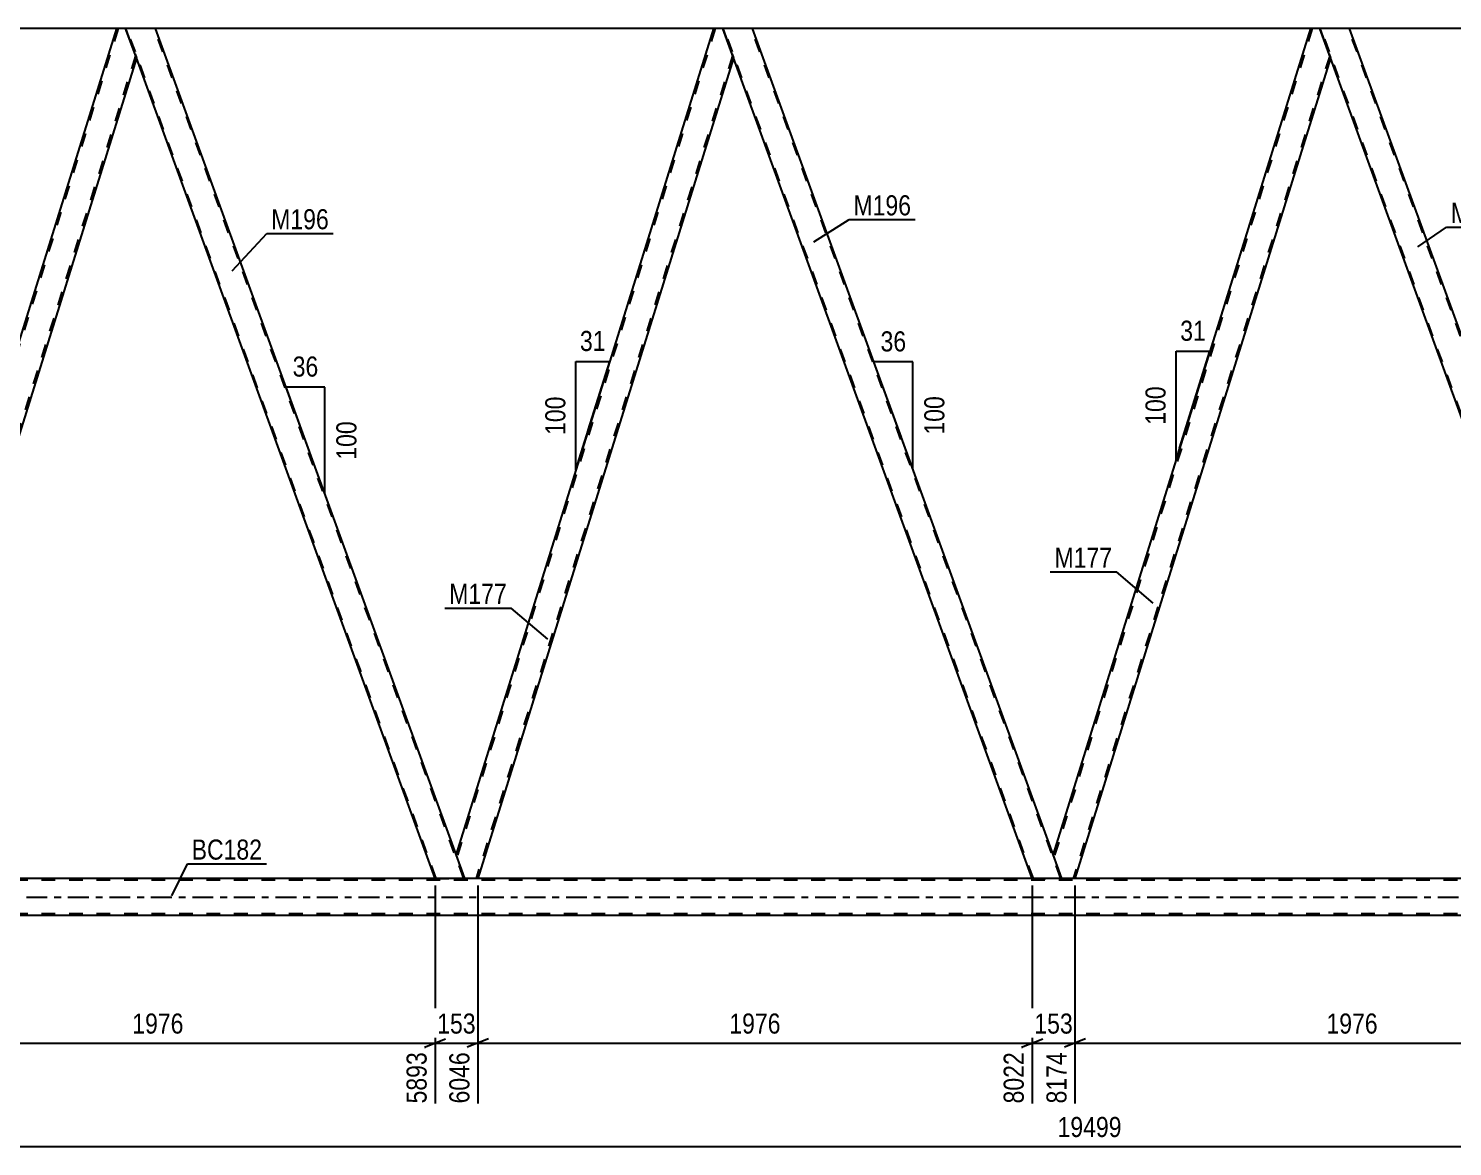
# Model space of a CAD drawing. Header units: millimetres. Extents: x 0 to 841, y 0 to 594.
# Drawn here: x 273 to 476, y 297.2 to 456.6 of the extents above; entities that cross this region are included whole.
import ezdxf

# ---------------------------------------------------------------- set-up
doc = ezdxf.new("R2010")
doc.units = ezdxf.units.MM
doc.linetypes.add('DXK_LINE_DOT2', pattern=[3.9198, 1.9599, -1.9599])
doc.linetypes.add('DXK_LINE_DOT3', pattern=[5.9187, 2.979, -0.9799, 0.9799, -0.9799])
doc.styles.add('Arial Narrow', font='ARIALN.TTF', dxfattribs={"height": 0.2})

# ---------------------------------------------------------------- blocks, each defined once
blk = doc.blocks.new('Part-814748373-3112 - 3007')
at = {"color": 2, "linetype": 'Continuous'}
for p, q in [((370.64, 456.64), (333.94, 338.89)), ((371.96, 456.64), (370.64, 456.64)), ((373.49, 452.44), (371.96, 456.64)), ((373.5, 452.39), (337.04, 335.42)), ((335.2, 335.42), (333.95, 338.84))]:
    blk.add_line(p, q, dxfattribs=at)
at = {"color": 7, "linetype": 'DXK_LINE_DOT2'}
for p, q in [((370.89, 456.64), (334.07, 338.52)), ((373.37, 452.76), (336.79, 335.42)), ((373.5, 452.39), (373.49, 452.44)), ((373.5, 452.39), (373.49, 452.44)), ((333.94, 338.89), (333.95, 338.84)), ((337.04, 335.42), (335.2, 335.42))]:
    blk.add_line(p, q, dxfattribs=at)
blk = doc.blocks.new('Part-814748373-3117 - 3007')
at = {"color": 2, "linetype": 'Continuous'}
for p, q in [((376.21, 456.64), (371.96, 456.64)), ((419.09, 338.84), (376.21, 456.64)), ((416.08, 335.42), (373.49, 452.44))]:
    blk.add_line(p, q, dxfattribs=at)
at = {"color": 7, "linetype": 'DXK_LINE_DOT2'}
for p, q in [((371.96, 456.64), (373.49, 452.44)), ((416.25, 335.42), (372.13, 456.64)), ((420.16, 335.42), (376.04, 456.64)), ((420.33, 335.42), (419.09, 338.84)), ((416.08, 335.42), (420.33, 335.42))]:
    blk.add_line(p, q, dxfattribs=at)
blk = doc.blocks.new('Part-814748373-3378 - 3007')
at = {"color": 2, "linetype": 'Continuous'}
for p, q in [((291.08, 456.64), (286.82, 456.64)), ((333.95, 338.84), (291.08, 456.64)), ((330.94, 335.42), (288.35, 452.44))]:
    blk.add_line(p, q, dxfattribs=at)
at = {"color": 7, "linetype": 'DXK_LINE_DOT2'}
for p, q in [((286.82, 456.64), (288.35, 452.44)), ((331.11, 335.42), (286.99, 456.64)), ((335.03, 335.42), (290.91, 456.64)), ((335.2, 335.42), (333.95, 338.84)), ((330.94, 335.42), (335.2, 335.42))]:
    blk.add_line(p, q, dxfattribs=at)
blk = doc.blocks.new('Part-814748373-3262 - 3007')
at = {"color": 7, "linetype": 'DXK_LINE_DOT2'}
for p, q in [((285.76, 456.64), (248.94, 338.52)), ((288.23, 452.76), (251.66, 335.42)), ((288.37, 452.39), (288.35, 452.44)), ((288.37, 452.39), (288.35, 452.44)), ((249.22, 340.24), (248.8, 338.89)), ((253.41, 340.24), (251.91, 335.42)), ((250.07, 335.42), (248.8, 338.89)), ((251.91, 335.42), (250.07, 335.42))]:
    blk.add_line(p, q, dxfattribs=at)
at = {"color": 2, "linetype": 'Continuous'}
for p, q in [((285.5, 456.64), (249.22, 340.24)), ((286.82, 456.64), (285.5, 456.64)), ((288.35, 452.44), (286.82, 456.64)), ((288.37, 452.39), (253.41, 340.24))]:
    blk.add_line(p, q, dxfattribs=at)
blk = doc.blocks.new('Part-814748373-3285 - 3007')
at = {"color": 7, "linetype": 'DXK_LINE_DOT2'}
for p, q in [((782.45, 335.18), (106.95, 335.18)), ((782.45, 330.38), (106.95, 330.38))]:
    blk.add_line(p, q, dxfattribs=at)
at = {"color": 2, "linetype": 'Continuous'}
for p, q in [((496.75, 335.42), (256.55, 335.42)), ((496.75, 330.14), (256.55, 330.14))]:
    blk.add_line(p, q, dxfattribs=at)
at = {"color": 7, "linetype": 'DXK_LINE_DOT3'}
blk.add_line((106.95, 332.78), (782.45, 332.78), dxfattribs=at)
blk = doc.blocks.new('Part-814748373-3358 - 3007')
at = {"color": 2, "linetype": 'Continuous'}
for p, q in [((455.77, 456.64), (419.07, 338.89)), ((457.09, 456.64), (455.77, 456.64)), ((458.62, 452.44), (457.09, 456.64)), ((458.64, 452.39), (422.18, 335.42)), ((420.33, 335.42), (419.09, 338.84))]:
    blk.add_line(p, q, dxfattribs=at)
at = {"color": 7, "linetype": 'DXK_LINE_DOT2'}
for p, q in [((456.02, 456.64), (419.21, 338.52)), ((458.5, 452.76), (421.93, 335.42)), ((458.64, 452.39), (458.62, 452.44)), ((458.64, 452.39), (458.62, 452.44)), ((419.07, 338.89), (419.09, 338.84)), ((422.18, 335.42), (420.33, 335.42))]:
    blk.add_line(p, q, dxfattribs=at)
blk = doc.blocks.new('Part-814748373-3316 - 3007')
at = {"color": 2, "linetype": 'Continuous'}
for p, q in [((285.5, 456.64), (205.94, 456.64)), ((370.64, 456.64), (291.08, 456.64)), ((455.77, 456.64), (376.21, 456.64)), ((540.91, 456.64), (461.35, 456.64))]:
    blk.add_line(p, q, dxfattribs=at)
at = {"color": 7, "linetype": 'DXK_LINE_DOT2'}
for p, q in [((291.08, 456.64), (285.5, 456.64)), ((376.21, 456.64), (370.64, 456.64)), ((461.35, 456.64), (455.77, 456.64))]:
    blk.add_line(p, q, dxfattribs=at)
blk = doc.blocks.new('Part-814748373-3363 - 3007')
at = {"color": 2, "linetype": 'Continuous'}
for p, q in [((461.35, 456.64), (457.09, 456.64)), ((503.72, 340.24), (461.35, 456.64)), ((499.46, 340.24), (458.62, 452.44))]:
    blk.add_line(p, q, dxfattribs=at)
at = {"color": 7, "linetype": 'DXK_LINE_DOT2'}
for p, q in [((457.09, 456.64), (458.62, 452.44)), ((501.38, 335.42), (457.26, 456.64)), ((505.3, 335.42), (461.18, 456.64)), ((501.21, 335.42), (499.46, 340.24)), ((505.47, 335.42), (503.72, 340.24)), ((505.47, 335.42), (501.21, 335.42))]:
    blk.add_line(p, q, dxfattribs=at)
blk = doc.blocks.new('StraightDimension-814748373-3992 - 3007')
at = {"color": 7, "linetype": 'Continuous'}
blk.add_line((55.22, 297.21), (793.31, 297.21), dxfattribs=at)
at = {"color": 0}
blk.add_wipeout([(429.44, 297.96), (429.44, 302.16), (419.1, 302.16), (419.1, 297.96)], dxfattribs=at)
at = {"color": 3, "style": 'Arial Narrow'}
blk.add_text('19499', height=2.863, dxfattribs=at).set_placement((419.7, 298.56))
blk = doc.blocks.new('AngleDimension-814748373-4601 - 3007')
at = {"color": 7, "linetype": 'Continuous'}
for p, q in [((351.02, 409.15), (355.84, 409.15)), ((351.02, 393.69), (355.84, 409.15)), ((351.02, 393.69), (351.02, 409.15)), ((352.78, 399.34), (355.84, 409.15))]:
    blk.add_line(p, q, dxfattribs=at)
at = {"color": 0}
for points in [[(355.85, 410.05), (355.85, 414.25), (351, 414.25), (351, 410.05)], [(350.12, 404.76), (345.92, 404.76), (345.92, 398.08), (350.12, 398.08)]]:
    blk.add_wipeout(points, dxfattribs=at)
at = {"color": 3, "style": 'Arial Narrow'}
blk.add_text('31', height=2.863, dxfattribs=at).set_placement((351.6, 410.65))
blk.add_text('100', height=2.863, rotation=90.0002, dxfattribs=at).set_placement((349.52, 398.68))
blk = doc.blocks.new('AngleDimension-814748373-3536 - 3007')
at = {"color": 7, "linetype": 'Continuous'}
for p, q in [((436.6, 410.61), (441.42, 410.61)), ((436.6, 395.14), (441.42, 410.61)), ((436.6, 395.14), (436.6, 410.61)), ((437.11, 396.77), (441.42, 410.61))]:
    blk.add_line(p, q, dxfattribs=at)
at = {"color": 0}
for points in [[(441.44, 411.51), (441.44, 415.71), (436.59, 415.71), (436.59, 411.51)], [(435.7, 406.22), (431.5, 406.22), (431.5, 399.53), (435.7, 399.53)]]:
    blk.add_wipeout(points, dxfattribs=at)
at = {"color": 3, "style": 'Arial Narrow'}
blk.add_text('31', height=2.863, dxfattribs=at).set_placement((437.19, 412.11))
blk.add_text('100', height=2.863, rotation=90.0002, dxfattribs=at).set_placement((435.1, 400.13))
blk = doc.blocks.new('StraightDimension-814748373-3705 - 3007')
at = {"color": 7, "linetype": 'Continuous'}
for p, q in [((251.91, 334.42), (251.91, 303.35)), ((330.94, 334.42), (330.94, 303.35)), ((253.41, 312.56), (250.41, 311.36)), ((251.91, 311.96), (330.94, 311.96)), ((329.44, 311.36), (332.44, 312.56))]:
    blk.add_line(p, q, dxfattribs=at)
at = {"color": 0}
blk.add_wipeout([(295.68, 312.71), (295.68, 316.91), (287.17, 316.91), (287.17, 312.71)], dxfattribs=at)
at = {"color": 0, "linetype": 'Continuous'}
blk.add_wipeout([(330.34, 311.26), (326.14, 311.26), (326.14, 302.75), (330.34, 302.75)], dxfattribs=at)
at = {"color": 3, "style": 'Arial Narrow'}
blk.add_text('1976', height=2.863, dxfattribs=at).set_placement((287.77, 313.31))
at = {"color": 3, "linetype": 'Continuous', "style": 'Arial Narrow'}
blk.add_text('5893', height=2.863, rotation=90.0002, dxfattribs=at).set_placement((329.74, 303.35))
blk = doc.blocks.new('StraightDimension-814748373-3724 - 3007')
at = {"color": 7, "linetype": 'Continuous'}
for p, q in [((330.94, 334.42), (330.94, 303.35)), ((337.04, 334.42), (337.04, 303.35)), ((329.44, 311.36), (332.44, 312.56)), ((330.94, 311.96), (337.04, 311.96)), ((338.54, 312.56), (335.54, 311.36))]:
    blk.add_line(p, q, dxfattribs=at)
at = {"color": 0}
blk.add_wipeout([(337.34, 312.71), (337.34, 316.91), (330.65, 316.91), (330.65, 312.71)], dxfattribs=at)
at = {"color": 0, "linetype": 'Continuous'}
blk.add_wipeout([(336.44, 311.26), (332.24, 311.26), (332.24, 302.75), (336.44, 302.75)], dxfattribs=at)
at = {"color": 3, "style": 'Arial Narrow'}
blk.add_text('153', height=2.863, dxfattribs=at).set_placement((331.25, 313.31))
at = {"color": 3, "linetype": 'Continuous', "style": 'Arial Narrow'}
blk.add_text('6046', height=2.863, rotation=90.0002, dxfattribs=at).set_placement((335.84, 303.35))
blk = doc.blocks.new('StraightDimension-814748373-3743 - 3007')
at = {"color": 7, "linetype": 'Continuous'}
for p, q in [((337.04, 334.42), (337.04, 303.35)), ((416.08, 334.42), (416.08, 303.35)), ((338.54, 312.56), (335.54, 311.36)), ((337.04, 311.96), (416.08, 311.96)), ((414.58, 311.36), (417.58, 312.56))]:
    blk.add_line(p, q, dxfattribs=at)
at = {"color": 0}
blk.add_wipeout([(380.82, 312.71), (380.82, 316.91), (372.3, 316.91), (372.3, 312.71)], dxfattribs=at)
at = {"color": 0, "linetype": 'Continuous'}
blk.add_wipeout([(415.48, 311.26), (411.28, 311.26), (411.28, 302.75), (415.48, 302.75)], dxfattribs=at)
at = {"color": 3, "style": 'Arial Narrow'}
blk.add_text('1976', height=2.863, dxfattribs=at).set_placement((372.9, 313.31))
at = {"color": 3, "linetype": 'Continuous', "style": 'Arial Narrow'}
blk.add_text('8022', height=2.863, rotation=90.0002, dxfattribs=at).set_placement((414.88, 303.35))
blk = doc.blocks.new('AngleDimension-814748373-10787 - 3007')
at = {"color": 7, "linetype": 'Continuous'}
for p, q in [((397.45, 398.3), (393.52, 409.09)), ((399.06, 409.09), (393.52, 409.09)), ((399.06, 393.86), (393.52, 409.09)), ((399.06, 393.86), (399.06, 409.09))]:
    blk.add_line(p, q, dxfattribs=at)
at = {"color": 0}
for points in [[(398.72, 409.99), (398.72, 414.19), (393.86, 414.19), (393.86, 409.99)], [(404.16, 404.82), (399.96, 404.82), (399.96, 398.13), (404.16, 398.13)]]:
    blk.add_wipeout(points, dxfattribs=at)
at = {"color": 3, "style": 'Arial Narrow'}
blk.add_text('36', height=2.863, dxfattribs=at).set_placement((394.46, 410.59))
blk.add_text('100', height=2.863, rotation=90.0002, dxfattribs=at).set_placement((403.56, 398.73))
blk = doc.blocks.new('StraightDimension-814748373-3767 - 3007')
at = {"color": 7, "linetype": 'Continuous'}
for p, q in [((416.08, 334.42), (416.08, 303.35)), ((422.18, 334.42), (422.18, 303.35)), ((414.58, 311.36), (417.58, 312.56)), ((416.08, 311.96), (422.18, 311.96)), ((423.68, 312.56), (420.68, 311.36))]:
    blk.add_line(p, q, dxfattribs=at)
at = {"color": 0}
blk.add_wipeout([(422.47, 312.71), (422.47, 316.91), (415.79, 316.91), (415.79, 312.71)], dxfattribs=at)
at = {"color": 0, "linetype": 'Continuous'}
blk.add_wipeout([(421.58, 311.26), (417.38, 311.26), (417.38, 302.75), (421.58, 302.75)], dxfattribs=at)
at = {"color": 3, "style": 'Arial Narrow'}
blk.add_text('153', height=2.863, dxfattribs=at).set_placement((416.39, 313.31))
at = {"color": 3, "linetype": 'Continuous', "style": 'Arial Narrow'}
blk.add_text('8174', height=2.863, rotation=90.0002, dxfattribs=at).set_placement((420.98, 303.35))
blk = doc.blocks.new('StraightDimension-814748373-3791 - 3007')
at = {"color": 7, "linetype": 'Continuous'}
for p, q in [((422.18, 334.42), (422.18, 303.35)), ((501.21, 334.42), (501.21, 301.52)), ((423.68, 312.56), (420.68, 311.36)), ((422.18, 311.96), (501.21, 311.96)), ((499.71, 311.36), (502.71, 312.56))]:
    blk.add_line(p, q, dxfattribs=at)
at = {"color": 0}
blk.add_wipeout([(465.95, 312.71), (465.95, 316.91), (457.44, 316.91), (457.44, 312.71)], dxfattribs=at)
at = {"color": 0, "linetype": 'Continuous'}
blk.add_wipeout([(500.61, 311.26), (496.41, 311.26), (496.41, 300.92), (500.61, 300.92)], dxfattribs=at)
at = {"color": 3, "style": 'Arial Narrow'}
blk.add_text('1976', height=2.863, dxfattribs=at).set_placement((458.04, 313.31))
at = {"color": 3, "linetype": 'Continuous', "style": 'Arial Narrow'}
blk.add_text('10150', height=2.863, rotation=90.0002, dxfattribs=at).set_placement((500.01, 301.52))
blk = doc.blocks.new('AngleDimension-814748373-10773 - 3007')
at = {"color": 7, "linetype": 'Continuous'}
for p, q in [((312.47, 397.87), (309.69, 405.5)), ((315.23, 405.5), (309.69, 405.5)), ((315.23, 390.28), (309.69, 405.5)), ((315.23, 390.28), (315.23, 405.5))]:
    blk.add_line(p, q, dxfattribs=at)
at = {"color": 0}
for points in [[(314.89, 406.4), (314.89, 410.6), (310.04, 410.6), (310.04, 406.4)], [(320.33, 401.23), (316.13, 401.23), (316.13, 394.55), (320.33, 394.55)]]:
    blk.add_wipeout(points, dxfattribs=at)
at = {"color": 3, "style": 'Arial Narrow'}
blk.add_text('36', height=2.863, dxfattribs=at).set_placement((310.64, 407))
blk.add_text('100', height=2.863, rotation=90.0002, dxfattribs=at).set_placement((319.73, 395.15))
blk = doc.blocks.new('Mark-814748373-3374 - 3007')
at = {"color": 0}
blk.add_wipeout([(315.81, 428.01), (315.81, 431.01), (307.58, 431.01), (307.58, 428.01)], dxfattribs=at)
blk.add_wipeout([(315.81, 428.01), (315.81, 431.01), (307.58, 431.01), (307.58, 428.01)], dxfattribs=at)
at = {"color": 30, "linetype": 'Continuous'}
for p, q in [((302, 422.07), (306.98, 427.41)), ((306.98, 427.41), (316.41, 427.41))]:
    blk.add_line(p, q, dxfattribs=at)
at = {"color": 3, "style": 'Arial Narrow'}
blk.add_text('M196', height=2.863, dxfattribs=at).set_placement((307.58, 428.01))
blk = doc.blocks.new('Mark-814748373-3108 - 3007')
at = {"color": 0}
blk.add_wipeout([(341.19, 374.59), (341.19, 377.59), (332.96, 377.59), (332.96, 374.59)], dxfattribs=at)
blk.add_wipeout([(341.19, 374.59), (341.19, 377.59), (332.96, 377.59), (332.96, 374.59)], dxfattribs=at)
at = {"color": 30, "linetype": 'Continuous'}
for p in [(332.36, 373.99), (347.04, 369.54)]:
    blk.add_line(p, (341.79, 373.99), dxfattribs=at)
at = {"color": 3, "style": 'Arial Narrow'}
blk.add_text('M177', height=2.863, dxfattribs=at).set_placement((332.96, 374.59))
blk = doc.blocks.new('Mark-814748373-3113 - 3007')
at = {"color": 0}
blk.add_wipeout([(398.82, 429.99), (398.82, 432.99), (390.6, 432.99), (390.6, 429.99)], dxfattribs=at)
blk.add_wipeout([(398.82, 429.99), (398.82, 432.99), (390.6, 432.99), (390.6, 429.99)], dxfattribs=at)
at = {"color": 30, "linetype": 'Continuous'}
for p, q in [((384.95, 426.24), (390, 429.39)), ((390, 429.39), (399.42, 429.39))]:
    blk.add_line(p, q, dxfattribs=at)
at = {"color": 3, "style": 'Arial Narrow'}
blk.add_text('M196', height=2.863, dxfattribs=at).set_placement((390.6, 429.99))
blk = doc.blocks.new('Mark-814748373-3281 - 3007')
at = {"color": 0}
blk.add_wipeout([(306.29, 338.12), (306.29, 341.12), (296.24, 341.12), (296.24, 338.12)], dxfattribs=at)
blk.add_wipeout([(306.29, 338.12), (306.29, 341.12), (296.24, 341.12), (296.24, 338.12)], dxfattribs=at)
at = {"color": 30, "linetype": 'Continuous'}
for p, q in [((293.4, 332.94), (295.64, 337.52)), ((295.64, 337.52), (306.89, 337.52))]:
    blk.add_line(p, q, dxfattribs=at)
at = {"color": 3, "style": 'Arial Narrow'}
blk.add_text('BC182', height=2.863, dxfattribs=at).set_placement((296.24, 338.12))
blk = doc.blocks.new('Mark-814748373-3354 - 3007')
at = {"color": 0}
blk.add_wipeout([(427.49, 379.74), (427.49, 382.74), (419.27, 382.74), (419.27, 379.74)], dxfattribs=at)
blk.add_wipeout([(427.49, 379.74), (427.49, 382.74), (419.27, 382.74), (419.27, 379.74)], dxfattribs=at)
at = {"color": 30, "linetype": 'Continuous'}
for p in [(418.67, 379.14), (433.34, 374.69)]:
    blk.add_line(p, (428.09, 379.14), dxfattribs=at)
at = {"color": 3, "style": 'Arial Narrow'}
blk.add_text('M177', height=2.863, dxfattribs=at).set_placement((419.27, 379.74))
blk = doc.blocks.new('Mark-814748373-3359 - 3007')
at = {"color": 0}
blk.add_wipeout([(484, 428.92), (484, 431.92), (475.78, 431.92), (475.78, 428.92)], dxfattribs=at)
blk.add_wipeout([(484, 428.92), (484, 431.92), (475.78, 431.92), (475.78, 428.92)], dxfattribs=at)
at = {"color": 30, "linetype": 'Continuous'}
for p, q in [((471.05, 425.5), (475.18, 428.32)), ((475.18, 428.32), (484.6, 428.32))]:
    blk.add_line(p, q, dxfattribs=at)
at = {"color": 3, "style": 'Arial Narrow'}
blk.add_text('M196', height=2.863, dxfattribs=at).set_placement((475.78, 428.92))

msp = doc.modelspace()

# ---------------------------------------------------------------- block references
for name in ['Part-814748373-3316 - 3007', 'Part-814748373-3262 - 3007', 'Part-814748373-3378 - 3007', 'Part-814748373-3112 - 3007', 'Part-814748373-3117 - 3007', 'Part-814748373-3358 - 3007', 'Part-814748373-3363 - 3007', 'Part-814748373-3285 - 3007']:
    msp.add_blockref(name, (0, 0))

# ---------------------------------------------------------------- next in the draw order: block references
msp.add_blockref('StraightDimension-814748373-3992 - 3007', (0, 0))

# ---------------------------------------------------------------- next in the draw order: block references
for name in ['Mark-814748373-3113 - 3007', 'Mark-814748373-3374 - 3007', 'Mark-814748373-3359 - 3007', 'AngleDimension-814748373-4601 - 3007', 'AngleDimension-814748373-3536 - 3007', 'AngleDimension-814748373-10787 - 3007', 'AngleDimension-814748373-10773 - 3007', 'Mark-814748373-3354 - 3007', 'Mark-814748373-3108 - 3007', 'StraightDimension-814748373-3705 - 3007']:
    msp.add_blockref(name, (0, 0))

# ---------------------------------------------------------------- next in the draw order: block references
for name in ['Mark-814748373-3281 - 3007', 'StraightDimension-814748373-3724 - 3007']:
    msp.add_blockref(name, (0, 0))

# ---------------------------------------------------------------- next in the draw order: block references
msp.add_blockref('StraightDimension-814748373-3743 - 3007', (0, 0))

# ---------------------------------------------------------------- next in the draw order: block references
msp.add_blockref('StraightDimension-814748373-3767 - 3007', (0, 0))

# ---------------------------------------------------------------- next in the draw order: block references
msp.add_blockref('StraightDimension-814748373-3791 - 3007', (0, 0))

doc.saveas('drawing.dxf')
